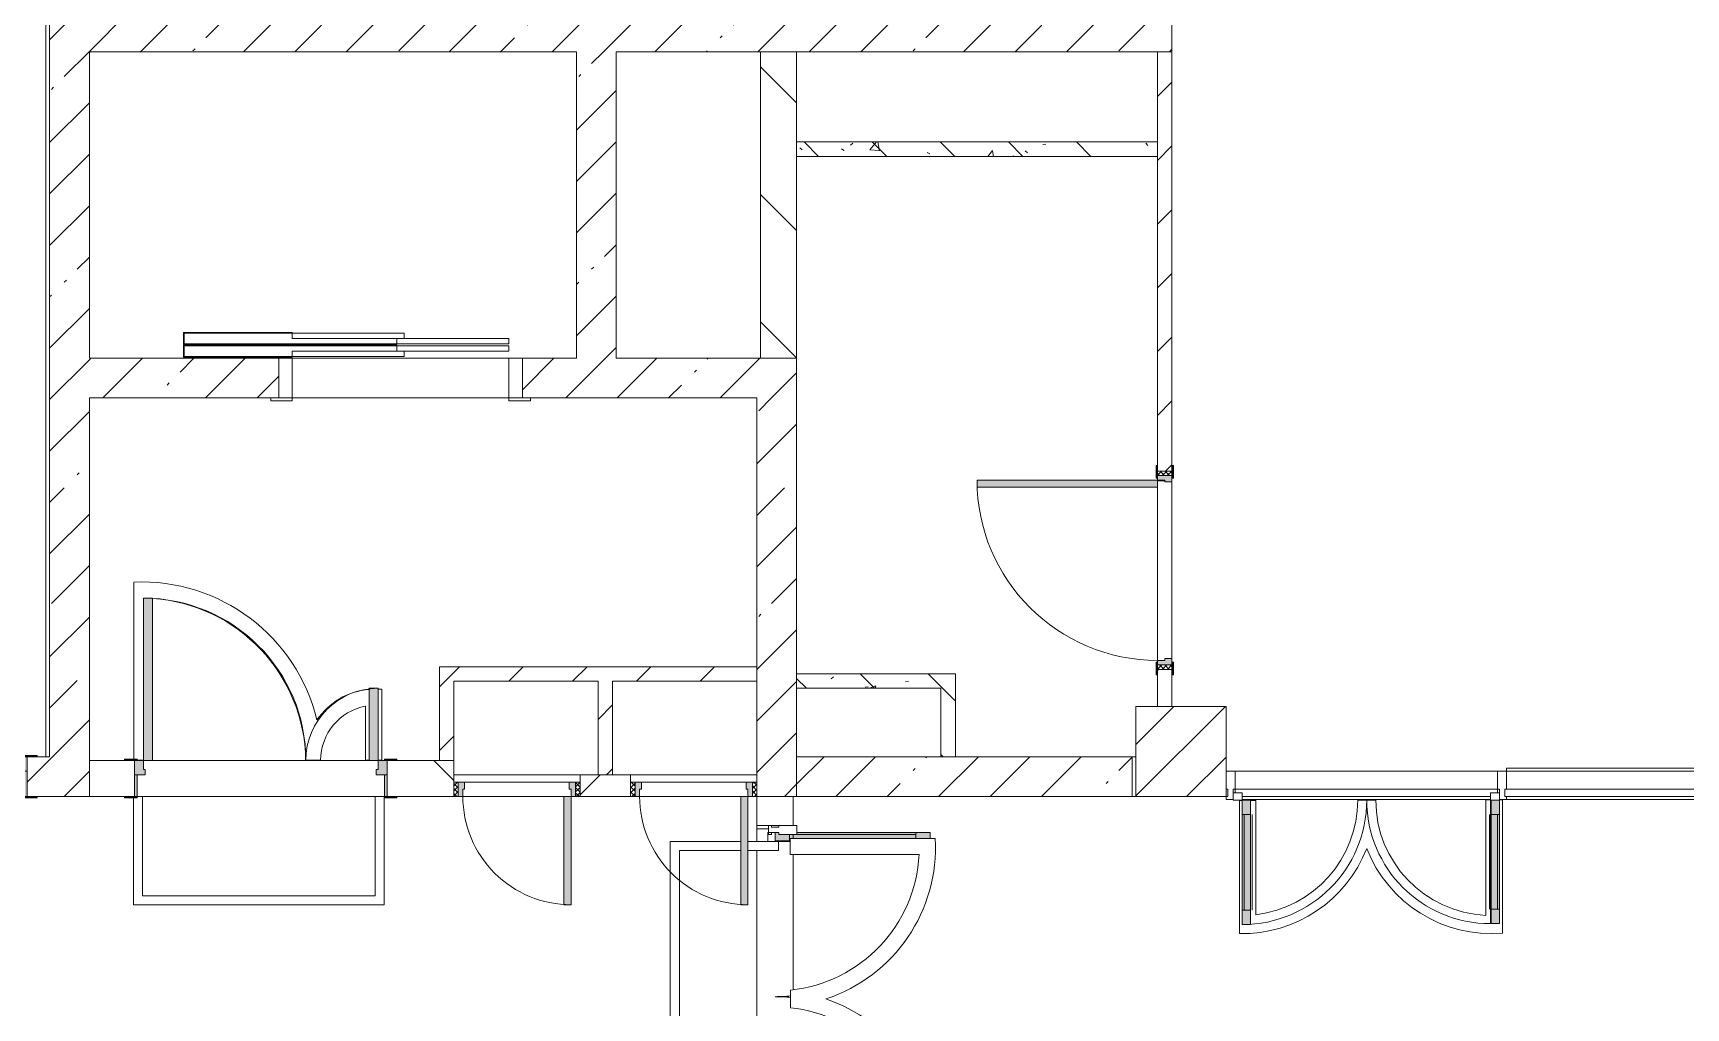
# Model space of a CAD drawing. Header units: millimetres. Extents: x 35363 to 232034, y -8553 to 29000.
# Drawn here: x 199512 to 208673, y 12227 to 17634 of the extents above; entities that cross this region are included whole.
import ezdxf

# ---------------------------------------------------------------- set-up
doc = ezdxf.new("R2010")
doc.units = ezdxf.units.MM
for name, color, linetype, lineweight, true_color in [('A-DETL-GENF-2', 7, 'Continuous', 5, 0xe2e2e2), ('A-DETL-GENF-3', 7, 'Continuous', 5, 0xaaaaaa), ('A-DOOR-3', 7, 'Continuous', 5, 0xaaaaaa), ('A-DOOR-4', 7, 'Continuous', 5, 0xe2e2e2), ('A-DOOR-FRAM-4', 7, 'Continuous', 5, 0xe2e2e2), ('A-DOOR-FRAM-5', 7, 'Continuous', 5, 0xaaaaaa), ('A-FLOR-1', 7, 'Continuous', 5, 0xaaaaaa), ('I-WALL-5', 7, 'Continuous', 5, 0x787878)]:
    doc.layers.add(name, color=color, linetype=linetype, lineweight=lineweight, true_color=true_color)
for name, color, linetype, lineweight in [('A-GLAZ-CURT-2', 7, 'Continuous', 5), ('A-GLAZ-CWMG-2', 7, 'Continuous', 5), ('A-WALL', 7, 'Continuous', 9), ('I-WALL-3', 7, 'Continuous', 5), ('S-COLS-1', 7, 'Continuous', 5)]:
    doc.layers.add(name, color=color, linetype=linetype, lineweight=lineweight)
pattern_1 = [(45, (105024.03, 0), (-285.1231, 285.1231), []), (45, (105309.15, 0), (-285.1231, 285.1231), [504.031, -100.806, 16.764, -84.042])]
pattern_2 = [(135, (105024.03, 0), (-353.5534, -353.5534), [])]
pattern_3 = [(45, (105024.03, 0), (-176.7767, 176.7767), [])]
pattern_4 = [(135, (105024, 0), (-377.1708, -377.1708), [533.4, -88.9, 17.78, -88.9]), (135, (105024, 376.94), (-377.1708, -377.1708), []), (50, (105024.03, 0), (637.6445, -55.7866), [66.675, -733.425]), (355, (105024, 0), (-123.3494, 668.6992), [53.34, -586.74]), (100.451, (105077.16, -4.65), (514.299, 612.908), [56.665, -623.315]), (46.184, (105024, 177.8), (948.7764, -147.1497), [100.012, -1100.137]), (96.636, (105103.1, 165.5), (830.909, 865.997), [84.998, -934.973]), (351.184, (105024, 177.8), (830.918, 865.988), [80.01, -880.11]), (21, (105112.93, 133.35), (530.6506, -357.9283), [66.675, -733.425]), (326, (105112.9, 133.35), (216.308, 644.6585), [53.34, -586.74]), (71.451, (105157.15, 103.5), (746.9596, 286.7243), [56.665, -623.315]), (37.5, (105024.03, 0), (10.81053, 295.9426), [16.764, -562.864, 16.764, -578.866, -588.962]), (37.5, (105024.03, 0), (10.81053, 295.9426), [-1175.258, 16.764, -572.198]), (7.5, (105024.03, 0), (233.8692, 350.6318), [16.764, -322.834, 16.764, -549.529, -224.472]), (7.5, (105024.03, 0), (233.8692, 350.6318), [-905.891, 16.764, -207.708]), (327.5, (104825.78, 0), (474.5678, -20.0513), [16.764, -205.486, 16.764, -676.656, -920.115]), (327.5, (104825.78, 0), (474.5678, -20.0513), [-915.67, 16.764, -903.351]), (317.5, (104736.9, 0), (518.4522, 88.9934), [16.764, -272.161, 16.764, -443.738, -653.415]), (317.5, (104736.9, 0), (518.4522, 88.9934), [-749.427, 16.764, -636.651])]

# ---------------------------------------------------------------- blocks, each defined once
blk = doc.blocks.new('110_Дверь_СКБ_1Ст_Внутренняя1 - Д-3б_п_ 1100x2100h_много всего 2-32816779-2_6_2_птичка')
at = {"layer": 'A-DOOR-3'}
h = blk.add_hatch(dxfattribs=at)
h.set_pattern_fill('FP_38', color=256, style=0, pattern_type=2)
h.set_pattern_definition([(135, (1751.41, 104.685), (-14.14214, -14.14214), []), (225, (1751.41, 104.685), (14.14214, -14.14214), [])])
h.paths.add_polyline_path([(537.5, -40), (562.5, -40), (562.5, 40), (537.5, 40)])
at = {"layer": 'A-DOOR-4'}
h = blk.add_hatch(color=256, dxfattribs=at)
h.paths.add_polyline_path([(-512.5, 40), (-512.5, -40), (-477.5, -40), (-477.5, 0), (-487.5, 0), (-487.5, 40)])
h.paths.add_polyline_path([(502.5, 0), (502.5, -40), (537.5, -40), (537.5, 40), (512.5, 40), (512.5, 0)])
at = {"layer": 'A-DOOR-FRAM-4'}
for points in [[(472.5, 40), (512.5, 40), (512.5, 1040), (472.5, 1040), (472.5, 52.3)], [(-567.5, 40), (-497.5, 40), (-497.5, 48), (-567.5, 48)], [(522.5, 40), (592.5, 40), (592.5, 48), (522.5, 48)], [(-567.5, -48), (-497.5, -48), (-497.5, -40), (-567.5, -40)], [(522.5, -48), (592.5, -48), (592.5, -40), (522.5, -40)]]:
    blk.add_hatch(color=256, dxfattribs=at).paths.add_polyline_path(points)
at = {"layer": 'A-DOOR-FRAM-5'}
h = blk.add_hatch(dxfattribs=at)
h.set_pattern_fill('FP_39', color=256, style=0, pattern_type=2)
h.set_pattern_definition([(45, (-371.384, 104.685), (-14.1421, 14.1421), []), (135, (-371.384, 104.685), (-14.1421, -14.1421), [])])
h.paths.add_polyline_path([(-537.5, -40), (-512.5, -40), (-512.5, 40), (-537.5, 40)])
at = {"layer": 'A-DOOR-3'}
for p, q in [((512.5, 1040), (472.5, 1040)), ((472.5, 1040), (472.5, 40)), ((512.5, 40), (512.5, 1040)), ((472.5, 40), (512.5, 40))]:
    blk.add_line(p, q, dxfattribs=at)
blk.add_arc((512.5, 40), 1000, 90, 180, dxfattribs=at)
at = {"layer": 'A-DOOR-FRAM-5'}
for p, q in [((-497.5, 48), (-567.5, 48)), ((-567.5, 48), (-567.5, 40)), ((-567.5, 40), (-497.5, 40)), ((-512.5, 40), (-537.5, 40)), ((-537.5, 40), (-537.5, -40)), ((-487.5, 40), (-512.5, 40)), ((-512.5, 40), (-512.5, -40)), ((-512.5, -40), (-512.5, 40)), ((-497.5, 40), (-512.5, 40)), ((-512.5, 40), (-512.5, 39)), ((-512.5, 39), (-497.5, 39)), ((-497.5, 40), (-497.5, 48)), ((-497.5, 39), (-497.5, 40)), ((-487.5, 0), (-487.5, 40)), ((-477.5, 0), (-487.5, 0)), ((-477.5, -40), (-477.5, 0)), ((512.5, 0), (502.5, 0)), ((502.5, 0), (502.5, -40)), ((512.5, 40), (512.5, 0)), ((537.5, 40), (512.5, 40)), ((592.5, 48), (522.5, 48)), ((522.5, 48), (522.5, 40)), ((537.5, 40), (522.5, 40)), ((522.5, 40), (522.5, 39)), ((522.5, 40), (592.5, 40)), ((522.5, 39), (537.5, 39)), ((537.5, -40), (537.5, 40)), ((562.5, 40), (537.5, 40)), ((537.5, 40), (537.5, -40)), ((537.5, 39), (537.5, 40)), ((562.5, -40), (562.5, 40)), ((592.5, 40), (592.5, 48)), ((-497.5, -40), (-567.5, -40)), ((-567.5, -40), (-567.5, -48)), ((-567.5, -48), (-497.5, -48)), ((-537.5, -40), (-512.5, -40)), ((-497.5, -39), (-512.5, -39)), ((-512.5, -39), (-512.5, -40)), ((-512.5, -40), (-477.5, -40)), ((-512.5, -40), (-497.5, -40)), ((-497.5, -40), (-497.5, -39)), ((-497.5, -48), (-497.5, -40)), ((502.5, -40), (537.5, -40)), ((537.5, -39), (522.5, -39)), ((522.5, -39), (522.5, -40)), ((522.5, -40), (537.5, -40)), ((592.5, -40), (522.5, -40)), ((522.5, -40), (522.5, -48)), ((522.5, -48), (592.5, -48)), ((537.5, -40), (537.5, -39)), ((537.5, -40), (562.5, -40)), ((592.5, -48), (592.5, -40))]:
    blk.add_line(p, q, dxfattribs=at)
blk = doc.blocks.new('110_Дверь_СКБ_2Ст - Д-1_л_Лестничная клетка EIS60 2-V117-2_6_2_птичка')
at = {"layer": 'A-DOOR-4'}
for points in [[(612.5, 110), (662.5, 110), (662.5, 1010), (612.5, 1010), (612.5, 655.2)], [(-587.5, 110), (-587.5, 510), (-637.5, 510), (-637.5, 110)], [(712.5, -110), (712.5, 30), (697.5, 30), (697.5, -110)]]:
    blk.add_hatch(color=256, dxfattribs=at).paths.add_polyline_path(points)
h = blk.add_hatch(color=256, dxfattribs=at)
h.paths.add_polyline_path([(-687.5, 30), (-627.5, 30), (-627.5, 60), (-637.5, 60), (-637.5, 110), (-687.5, 110), (-687.5, 67.7)])
h.paths.add_polyline_path([(712.5, 30), (712.5, 110), (662.5, 110), (662.5, 60), (652.5, 60), (652.5, 30)])
at = {"layer": 'A-DOOR-FRAM-4'}
for points in [[(-672.5, 110), (-672.5, 118), (-742.5, 118), (-742.5, 110)], [(767.5, 110), (767.5, 118), (697.5, 118), (697.5, 110)], [(-672.5, -110), (-672.5, 30), (-687.5, 30), (-687.5, -110)], [(-672.5, -118), (-672.5, -110), (-742.5, -110), (-742.5, -118)], [(767.5, -118), (767.5, -110), (697.5, -110), (697.5, -118)]]:
    blk.add_hatch(color=256, dxfattribs=at).paths.add_polyline_path(points)
at = {"layer": 'A-DOOR-3'}
for p, q in [((662.5, 1010), (612.5, 1010)), ((612.5, 1010), (612.5, 110)), ((662.5, 110), (662.5, 1010)), ((-637.5, 510), (-637.5, 110)), ((-587.5, 510), (-637.5, 510)), ((-587.5, 110), (-587.5, 510)), ((-637.5, 110), (-587.5, 110)), ((612.5, 110), (662.5, 110))]:
    blk.add_line(p, q, dxfattribs=at)
for centre, radius, start, end in [((662.5, 110), 900, 90, 180), ((-637.5, 110), 400, 360, 90)]:
    blk.add_arc(centre, radius, start, end, dxfattribs=at)
at = {"layer": 'A-DOOR-FRAM-5'}
for p, q in [((-672.5, 118), (-742.5, 118)), ((-742.5, 118), (-742.5, 110)), ((-742.5, 110), (-672.5, 110)), ((-637.5, 110), (-687.5, 110)), ((-687.5, 110), (-687.5, 30)), ((-672.5, 110), (-672.5, 118)), ((-637.5, 60), (-637.5, 110)), ((662.5, 110), (662.5, 60)), ((712.5, 110), (662.5, 110)), ((767.5, 118), (697.5, 118)), ((697.5, 118), (697.5, 110)), ((697.5, 110), (767.5, 110)), ((712.5, 30), (712.5, 110)), ((767.5, 110), (767.5, 118)), ((-687.5, 30), (-627.5, 30)), ((-672.5, 30), (-687.5, 30)), ((-687.5, 30), (-687.5, -110)), ((-672.5, -110), (-672.5, 30)), ((-627.5, 60), (-637.5, 60)), ((-627.5, 30), (-627.5, 60)), ((662.5, 60), (652.5, 60)), ((652.5, 60), (652.5, 30)), ((652.5, 30), (712.5, 30)), ((712.5, 30), (697.5, 30)), ((697.5, 30), (697.5, -110)), ((712.5, -110), (712.5, 30)), ((-672.5, -110), (-742.5, -110)), ((-742.5, -110), (-742.5, -118)), ((-742.5, -118), (-672.5, -118)), ((-687.5, -110), (-672.5, -110)), ((-672.5, -118), (-672.5, -110)), ((697.5, -110), (712.5, -110)), ((767.5, -110), (697.5, -110)), ((697.5, -110), (697.5, -118)), ((697.5, -118), (767.5, -118)), ((767.5, -118), (767.5, -110))]:
    blk.add_line(p, q, dxfattribs=at)
blk = doc.blocks.new('110_Дверь_СКБ_2Ст - Д-3а 1450x2100h_Лестничная клетка из коридора-32352288-2_6_2_птичка')
at = {"layer": 'A-DOOR-4'}
for points in [[(-587.5, 100), (-587.5, 1000), (-637.5, 1000), (-637.5, 100)], [(662.5, 100), (662.5, 500), (612.5, 500), (612.5, 100)], [(712.5, -100), (712.5, 20), (697.5, 20), (697.5, -100)]]:
    blk.add_hatch(color=256, dxfattribs=at).paths.add_polyline_path(points)
h = blk.add_hatch(color=256, dxfattribs=at)
h.paths.add_polyline_path([(-687.5, 20), (-627.5, 20), (-627.5, 50), (-637.5, 50), (-637.5, 100), (-687.5, 100), (-687.5, 77.7)])
h.paths.add_polyline_path([(712.5, 20), (712.5, 100), (662.5, 100), (662.5, 50), (652.5, 50), (652.5, 20)])
at = {"layer": 'A-DOOR-FRAM-4'}
for points in [[(-672.5, 100), (-672.5, 108), (-742.5, 108), (-742.5, 100)], [(767.5, 100), (767.5, 108), (697.5, 108), (697.5, 100)], [(-672.5, -100), (-672.5, 20), (-687.5, 20), (-687.5, -100)], [(-672.5, -108), (-672.5, -100), (-742.5, -100), (-742.5, -108)], [(767.5, -108), (767.5, -100), (697.5, -100), (697.5, -108)]]:
    blk.add_hatch(color=256, dxfattribs=at).paths.add_polyline_path(points)
at = {"layer": 'A-DOOR-3'}
for p, q in [((-637.5, 1000), (-637.5, 100)), ((-587.5, 1000), (-637.5, 1000)), ((-587.5, 100), (-587.5, 1000)), ((662.5, 500), (612.5, 500)), ((612.5, 500), (612.5, 100)), ((662.5, 100), (662.5, 500)), ((-637.5, 100), (-587.5, 100)), ((612.5, 100), (662.5, 100))]:
    blk.add_line(p, q, dxfattribs=at)
for centre, radius, start, end in [((-637.5, 100), 900, 0, 90), ((662.5, 100), 400, 90, 180)]:
    blk.add_arc(centre, radius, start, end, dxfattribs=at)
at = {"layer": 'A-DOOR-FRAM-5'}
for p, q in [((-672.5, 108), (-742.5, 108)), ((-742.5, 108), (-742.5, 100)), ((-742.5, 100), (-672.5, 100)), ((-637.5, 100), (-687.5, 100)), ((-687.5, 100), (-687.5, 20)), ((-672.5, 100), (-672.5, 108)), ((-637.5, 50), (-637.5, 100)), ((662.5, 100), (662.5, 50)), ((712.5, 100), (662.5, 100)), ((767.5, 108), (697.5, 108)), ((697.5, 108), (697.5, 100)), ((697.5, 100), (767.5, 100)), ((712.5, 20), (712.5, 100)), ((767.5, 100), (767.5, 108)), ((-687.5, 20), (-627.5, 20)), ((-672.5, 20), (-687.5, 20)), ((-687.5, 20), (-687.5, -100)), ((-672.5, -100), (-672.5, 20)), ((-627.5, 50), (-637.5, 50)), ((-627.5, 20), (-627.5, 50)), ((662.5, 50), (652.5, 50)), ((652.5, 50), (652.5, 20)), ((652.5, 20), (712.5, 20)), ((712.5, 20), (697.5, 20)), ((697.5, 20), (697.5, -100)), ((712.5, -100), (712.5, 20)), ((-672.5, -100), (-742.5, -100)), ((-742.5, -100), (-742.5, -108)), ((-742.5, -108), (-672.5, -108)), ((-687.5, -100), (-672.5, -100)), ((-672.5, -108), (-672.5, -100)), ((697.5, -100), (712.5, -100)), ((767.5, -100), (697.5, -100)), ((697.5, -100), (697.5, -108)), ((697.5, -108), (767.5, -108)), ((767.5, -108), (767.5, -100))]:
    blk.add_line(p, q, dxfattribs=at)
blk = doc.blocks.new('110_Дверь_СКБ_1Ст - д-18 700x2100h_Технический шкаф ЭОМ и СС-23698042-2_6_2_птичка')
at = {"layer": 'A-DOOR-3'}
h = blk.add_hatch(dxfattribs=at)
h.set_pattern_fill('FP_146', color=256, style=0, pattern_type=2)
h.set_pattern_definition([(135, (1951.41, 124.685), (-14.14214, -14.14214), []), (225, (1951.41, 124.685), (14.14214, -14.14214), [])])
h.paths.add_polyline_path([(362.5, 60), (337.5, 60), (337.5, -20), (362.5, -20)])
at = {"layer": 'A-DOOR-4'}
h = blk.add_hatch(color=256, dxfattribs=at)
h.paths.add_polyline_path([(312.5, 60), (312.5, 20), (302.5, 20), (302.5, -20), (337.5, -20), (337.5, 60)])
h.paths.add_polyline_path([(-287.5, 60), (-312.5, 60), (-312.5, -20), (-277.5, -20), (-277.5, 20), (-287.5, 20)])
at = {"layer": 'A-DOOR-FRAM-4'}
blk.add_hatch(color=256, dxfattribs=at).paths.add_polyline_path([(-247.5, 660), (-287.5, 660), (-287.5, 60), (-247.5, 60), (-247.5, 469.9)])
at = {"layer": 'A-DOOR-FRAM-5'}
h = blk.add_hatch(dxfattribs=at)
h.set_pattern_fill('FP_147', color=256, style=0, pattern_type=2)
h.set_pattern_definition([(45, (-171.384, 124.685), (-14.1421, 14.1421), []), (135, (-171.384, 124.685), (-14.1421, -14.1421), [])])
h.paths.add_polyline_path([(-312.5, 60), (-337.5, 60), (-337.5, -20), (-312.5, -20)])
at = {"layer": 'A-DOOR-3'}
for p, q in [((-287.5, 660), (-287.5, 60)), ((-247.5, 660), (-287.5, 660)), ((-247.5, 60), (-247.5, 660)), ((-287.5, 60), (-247.5, 60))]:
    blk.add_line(p, q, dxfattribs=at)
blk.add_arc((-287.5, 60), 600, 360, 90, dxfattribs=at)
at = {"layer": 'A-DOOR-FRAM-5'}
for p, q in [((-312.5, 60), (-337.5, 60)), ((-337.5, 60), (-337.5, -20)), ((-287.5, 60), (-312.5, 60)), ((-312.5, 60), (-312.5, -20)), ((-312.5, -20), (-312.5, 60)), ((-287.5, 20), (-287.5, 60)), ((-277.5, 20), (-287.5, 20)), ((-277.5, -20), (-277.5, 20)), ((-247.5, 60), (312.5, 60)), ((312.5, 20), (302.5, 20)), ((302.5, 20), (302.5, -20)), ((312.5, 60), (312.5, 20)), ((337.5, 60), (312.5, 60)), ((337.5, -20), (337.5, 60)), ((362.5, 60), (337.5, 60)), ((337.5, 60), (337.5, -20)), ((362.5, -20), (362.5, 60)), ((-337.5, -20), (-312.5, -20)), ((-312.5, -20), (-277.5, -20)), ((302.5, -20), (-277.5, -20)), ((302.5, -20), (337.5, -20)), ((337.5, -20), (362.5, -20))]:
    blk.add_line(p, q, dxfattribs=at)
blk = doc.blocks.new('BSC_Колонна _Прямоугольная - 500х500-17857564-2_6_2_птичка')
at = {"layer": 'S-COLS-1'}
h = blk.add_hatch(dxfattribs=at)
h.set_pattern_fill('FP_177', color=256, style=0, pattern_type=2)
h.set_pattern_definition([(45, (-100850, -13650), (-285.1231, 285.1231), []), (45, (-100564.88, -13650), (-285.1231, 285.1231), [504.031, -100.806, 16.764, -84.042])])
h.paths.add_polyline_path([(-142.3, -250), (250, -250), (250, 250), (-250, 250), (-250, -250)])
for p, q in [((250, 250), (-250, 250)), ((-250, 250), (-250, -250)), ((250, -250), (250, 250)), ((-250, -250), (250, -250))]:
    blk.add_line(p, q, dxfattribs=at)
blk = doc.blocks.new('DOR_Дверь лифта - 1350х2050h-19118285-2_6_2_птичка')
at = {"layer": 'A-DOOR-3'}
for p, q in [((-600, 125), (-720, 125)), ((-720, 125), (-720, 110)), ((-720, 110), (-600, 110)), ((-675, 110), (-675, -110)), ((-600, 110), (-675, 110)), ((-600, 110), (-600, 125)), ((600, 110), (-600, 110)), ((-600, 110), (-600, -110)), ((720, 125), (600, 125)), ((600, 125), (600, 110)), ((600, -110), (600, 110)), ((675, 110), (600, 110)), ((600, 110), (720, 110)), ((675, -110), (675, 110)), ((720, 110), (720, 125)), ((-675, -110), (-600, -110)), ((-600, -110), (600, -110)), ((-600, -150), (-600, -180)), ((20, -150), (-600, -150)), ((-600, -180), (20, -180)), ((-20, -120), (-20, -150)), ((600, -120), (-20, -120)), ((-20, -150), (600, -150)), ((20, -180), (20, -150)), ((600, -110), (675, -110)), ((600, -150), (600, -120)), ((-600, -190), (-600, -220)), ((20, -190), (-600, -190)), ((-600, -220), (20, -220)), ((-20, -220), (-20, -250)), ((600, -220), (-20, -220)), ((-20, -250), (600, -250)), ((20, -220), (20, -190)), ((600, -250), (600, -220))]:
    blk.add_line(p, q, dxfattribs=at)
at = {"layer": 'A-DOOR-FRAM-5'}
for p, q in [((1200, -180), (20, -180)), ((20, -180), (20, -183)), ((20, -183), (1203, -183)), ((600, -117), (600, -120)), ((1203, -117), (600, -117)), ((600, -120), (1200, -120)), ((1200, -120), (1200, -180)), ((1203, -183), (1203, -117)), ((1203, -187), (20, -187)), ((20, -187), (20, -190)), ((20, -190), (1200, -190)), ((600, -250), (600, -253)), ((1200, -250), (600, -250)), ((600, -253), (1203, -253)), ((1200, -190), (1200, -250)), ((1203, -253), (1203, -187))]:
    blk.add_line(p, q, dxfattribs=at)
blk = doc.blocks.new('Дверь_Витражная_остекление_ - ВВ-7 остекление-32349468-2_6_2_птичка')
at = {"layer": 'A-DETL-GENF-2'}
for points in [[(-860, -106.8), (-860, -880), (-837.2, -880), (-837.2, -106.8), (-815, -106.8), (-815, -20), (-860, -20)], [(865, -103.8), (877.8, -103.8), (877.8, -880), (910, -880), (910, -140), (900, -140), (900, -40), (910, -40), (910, -20), (865, -20)]]:
    blk.add_hatch(color=256, dxfattribs=at).paths.add_polyline_path(points)
at = {"layer": 'A-DETL-GENF-3'}
for p, q in [((-815, -20), (-860, -20)), ((-860, -880), (-860, -20)), ((-815, -20), (-860, -20)), ((-860, -20), (-860, -880)), ((-815, -106.8), (-815, -20)), ((-815, -106.8), (-815, -20)), ((865, -103.8), (865, -20)), ((865, -20), (865, -103.8)), ((-860, -100), (-815, -100)), ((-850, -800), (-850, -100)), ((-806, -106.8), (-806, -100)), ((900, -100), (865, -100)), ((900, -800), (900, -140)), ((910, -880), (910, -140)), ((910, -880), (910, -140)), ((-860, -800), (-837.2, -800)), ((910, -800), (877.8, -800)), ((-860, -880), (-837.2, -880)), ((-860, -880), (-837.2, -880)), ((910, -880), (877.8, -880)), ((877.8, -880), (910, -880))]:
    blk.add_line(p, q, dxfattribs=at)
at = {"layer": 'A-DOOR-3'}
for p, q in [((-910, 20), (-860, 20)), ((-910, -20), (-910, 20)), ((-860, 20), (-860, -20)), ((860, 20), (910, 20)), ((860, -20), (860, 20)), ((910, 20), (910, -20)), ((-860, -20), (-910, -20)), ((-860, -880), (-860, -20)), ((910, -20), (860, -20)), ((860, -103.8), (860, -39))]:
    blk.add_line(p, q, dxfattribs=at)
for centre, start, end in [((-860, -20), 354.22155, 0), ((860, -20), 180, 185.77845), ((-860, -20), 270, 271.54729)]:
    blk.add_arc(centre, 860, start, end, dxfattribs=at)
blk = doc.blocks.new('Прямоугольный импост - Импост структурный с накладкой - 160мм Темный-32348142-2_6_2_птичка')
at = {"layer": 'A-GLAZ-CWMG-2'}
for p, q in [((0, 17), (-50, 17)), ((-50, 17), (-50, 0)), ((-50, 0), (-40, 0)), ((-40, 0), (-40, -40)), ((-10, -40), (-10, 0)), ((-10, 0), (0, 0)), ((0, 0), (0, 17)), ((-40, -40), (-50, -40)), ((-50, -40), (-50, -140)), ((0, -40), (-10, -40)), ((0, -140), (0, -40)), ((-50, -140), (0, -140))]:
    blk.add_line(p, q, dxfattribs=at)
blk = doc.blocks.new('Дверь_Витражная_остекление_ - ВВ-22-32429667-2_6_2_птичка')
at = {"layer": 'A-DETL-GENF-2'}
for points in [[(-642.5, -710), (-642.5, -20), (-687.5, -20), (-687.5, -710)], [(737.5, -705), (737.5, -20), (692.5, -20), (692.5, -705)]]:
    blk.add_hatch(color=256, dxfattribs=at).paths.add_polyline_path(points)
at = {"layer": 'A-DETL-GENF-3'}
for p, q in [((-642.5, -20), (-687.5, -20)), ((-687.5, -710), (-687.5, -20)), ((-642.5, -20), (-687.5, -20)), ((-687.5, -20), (-687.5, -710)), ((-642.5, -710), (-642.5, -20)), ((-642.5, -710), (-642.5, -20)), ((692.5, -705), (692.5, -20)), ((692.5, -20), (692.5, -705)), ((737.5, -705), (737.5, -20)), ((737.5, -705), (737.5, -20)), ((-687.5, -100), (-642.5, -100)), ((-677.5, -630), (-677.5, -100)), ((-633.5, -630), (-633.5, -100)), ((683.5, -625), (683.5, -100)), ((737.5, -100), (692.5, -100)), ((727.5, -625), (727.5, -100)), ((-687.5, -630), (-642.5, -630)), ((737.5, -625), (692.5, -625)), ((-687.5, -710), (-642.5, -710)), ((-687.5, -710), (-642.5, -710)), ((737.5, -705), (692.5, -705)), ((692.5, -705), (737.5, -705))]:
    blk.add_line(p, q, dxfattribs=at)
at = {"layer": 'A-DOOR-3'}
for p, q in [((-737.5, 20), (-687.5, 20)), ((-737.5, -20), (-737.5, 20)), ((-687.5, 20), (-687.5, -20)), ((687.5, 20), (737.5, 20)), ((687.5, -20), (687.5, 20)), ((737.5, 20), (737.5, -20)), ((-687.5, -20), (-737.5, -20)), ((-687.5, -710), (-687.5, -20)), ((687.5, -705), (687.5, -20)), ((737.5, -20), (687.5, -20))]:
    blk.add_line(p, q, dxfattribs=at)
for centre, radius, start, end in [((-687.5, -20), 690, 270, 0), ((687.5, -20), 685, 180, 270)]:
    blk.add_arc(centre, radius, start, end, dxfattribs=at)
blk = doc.blocks.new('Прямоугольный импост - Импост структурный с накладкой - 160мм Темный-V220-2_6_2_птичка')
at = {"layer": 'A-GLAZ-CWMG-2'}
for p, q in [((0, 17), (-40, 17)), ((-10, -40), (-10, 0)), ((-10, 0), (0, 0)), ((0, 0), (0, 17)), ((-40, -40), (-50, -40)), ((-50, -40), (-50, -140)), ((-40, -20), (-40, -40)), ((0, -40), (-10, -40)), ((-50, -140), (0, -140))]:
    blk.add_line(p, q, dxfattribs=at)
blk = doc.blocks.new('Прямоугольный импост - Импост структурный с накладкой - 160мм Темный-32427025-2_6_2_птичка')
at = {"layer": 'A-GLAZ-CWMG-2'}
for p, q in [((102605, 13540), (101150, 13540)), ((101150, 13420), (101150, 13440)), ((102605, 13440), (101150, 13440)), ((102565, 13400), (101190, 13400)), ((102565, 13383), (101190, 13383)), ((102605, 13440), (102605, 13420))]:
    blk.add_line(p, q, dxfattribs=at)
blk = doc.blocks.new('Системная панель - Стекло - 40мм-32427252-2_6_2_птичка')
at = {"layer": 'A-GLAZ-CURT-2'}
for p, q in [((720, 40), (-720, 40)), ((-720, 40), (-720, 0)), ((-720, 0), (720, 0)), ((720, 0), (720, 40))]:
    blk.add_line(p, q, dxfattribs=at)
blk = doc.blocks.new('Прямоугольный импост - Импост структурный с накладкой - 160мм Темный-32427244-2_6_2_птичка')
at = {"layer": 'A-GLAZ-CWMG-2'}
for p, q in [((-15, 17), (25, 17)), ((25, 0), (15, 0)), ((15, 0), (15, -40)), ((25, 17), (25, 0)), ((-25, -140), (-25, -40)), ((-25, -40), (-15, -40)), ((-15, -40), (-15, -20)), ((15, -40), (25, -40)), ((25, -40), (25, -140)), ((25, -140), (-25, -140))]:
    blk.add_line(p, q, dxfattribs=at)
blk = doc.blocks.new('Прямоугольный импост - Импост структурный с накладкой - 160мм Темный-32427250-2_6_2_птичка')
at = {"layer": 'A-GLAZ-CWMG-2'}
for p, q in [((104075, 13540), (102655, 13540)), ((104075, 13383), (102655, 13383))]:
    blk.add_line(p, q, dxfattribs=at)

msp = doc.modelspace()

# ---------------------------------------------------------------- hatches: boundary and pattern name
at = {"layer": 'I-WALL-3'}
h = msp.add_hatch(dxfattribs=at)
h.set_pattern_fill('FP_91', color=256, style=0, pattern_type=2)
h.set_pattern_definition(pattern_1)
h.paths.add_polyline_path([(203744, 17530), (205824, 17530), (205824, 17750), (199604, 17750), (199604, 17530), (203544, 17530)])
h = msp.add_hatch(dxfattribs=at)
h.set_pattern_fill('FP_91', color=256, style=0, pattern_type=2)
h.set_pattern_definition(pattern_1)
h.paths.add_polyline_path([(199824, 13620), (199824, 17530), (199604, 17530), (199604, 13620)])
h = msp.add_hatch(dxfattribs=at)
h.set_pattern_fill('FP_91', color=256, style=0, pattern_type=2)
h.set_pattern_definition(pattern_1)
h.paths.add_polyline_path([(202744, 15830), (202744, 17530), (202524, 17530), (202524, 15830)])
h = msp.add_hatch(dxfattribs=at)
h.set_pattern_fill('FP_94', color=256, style=0, pattern_type=2)
h.set_pattern_definition(pattern_2)
h.paths.add_polyline_path([(203744, 15830), (203744, 17530), (203544, 17530), (203544, 15830)])
h = msp.add_hatch(dxfattribs=at)
h.set_pattern_fill('FP_95', color=256, style=0, pattern_type=2)
h.set_pattern_definition(pattern_3)
h.paths.add_polyline_path([(205771.1, 13900), (205824, 13900), (205824, 14105), (205744, 14105), (205744, 13900)])
h.paths.add_polyline_path([(205824, 15205), (205824, 17530), (205744, 17530), (205744, 15205)])
h = msp.add_hatch(dxfattribs=at)
h.set_pattern_fill('FP_91', color=256, style=0, pattern_type=2)
h.set_pattern_definition(pattern_1)
h.paths.add_polyline_path([(199824, 15610), (200874, 15610), (200874, 15830), (199824, 15830)])
h.paths.add_polyline_path([(203524, 15610), (203744, 15610), (203744, 15830), (202224, 15830), (202224, 15610)])
h = msp.add_hatch(dxfattribs=at)
h.set_pattern_fill('FP_91', color=256, style=0, pattern_type=2)
h.set_pattern_definition(pattern_1)
h.paths.add_polyline_path([(203744, 13400), (203744, 15610), (203524, 15610), (203524, 13400)])
h = msp.add_hatch(dxfattribs=at)
h.set_pattern_fill('FP_95', color=256, style=0, pattern_type=2)
h.set_pattern_definition(pattern_3)
h.paths.add_polyline_path([(201844, 13600), (201844, 14120), (201764, 14120), (201764, 13600)])
h = msp.add_hatch(dxfattribs=at)
h.set_pattern_fill('FP_95', color=256, style=0, pattern_type=2)
h.set_pattern_definition(pattern_3)
h.paths.add_polyline_path([(202087.3, 14040), (203524, 14040), (203524, 14120), (201844, 14120), (201844, 14040)])
h = msp.add_hatch(dxfattribs=at)
h.set_pattern_fill('FP_95', color=256, style=0, pattern_type=2)
h.set_pattern_definition(pattern_3)
h.paths.add_polyline_path([(202724, 13520), (202724, 14040), (202644, 14040), (202644, 13520)])
h = msp.add_hatch(dxfattribs=at)
h.set_pattern_fill('FP_91', color=256, style=0, pattern_type=2)
h.set_pattern_definition(pattern_1)
h.paths.add_polyline_path([(199479, 13400), (199824, 13400), (199824, 13620), (199479, 13620), (199479, 13540)])
h.paths.add_polyline_path([(198079, 13400), (198079, 13620), (198054, 13620), (198054, 13400)])
h = msp.add_hatch(dxfattribs=at)
h.set_pattern_fill('FP_94', color=256, style=0, pattern_type=2)
h.set_pattern_definition(pattern_2)
h.paths.add_polyline_path([(201529, 13400), (201844, 13400), (201844, 13600), (201474, 13600), (201474, 13400)])
h.paths.add_polyline_path([(200019, 13400), (200074, 13400), (200074, 13600), (199824, 13600), (199824, 13400), (199874, 13400)])
h = msp.add_hatch(dxfattribs=at)
h.set_pattern_fill('FP_91', color=256, style=0, pattern_type=2)
h.set_pattern_definition(pattern_1)
h.paths.add_polyline_path([(205604, 13400), (205604, 13620), (203744, 13620), (203744, 13400), (204820.6, 13400)])
h = msp.add_hatch(dxfattribs=at)
h.set_pattern_fill('FP_180', color=256, style=0, pattern_type=2)
h.set_pattern_definition([(45, (105024, 0), (-427.6843, 427.6843), []), (45, (105309.15, 0), (-427.6843, 427.6843), [])])
h.paths.add_polyline_path([(202824, 13400), (202824, 13520), (202544, 13520), (202544, 13400)])
at = {"layer": 'I-WALL-5'}
h = msp.add_hatch(dxfattribs=at)
h.set_pattern_fill('FP_100', color=256, style=0, pattern_type=2)
h.set_pattern_definition(pattern_4)
h.paths.add_polyline_path([(205744, 16950), (205744, 17030), (203744, 17030), (203744, 16950), (205731.7, 16950)])
h = msp.add_hatch(dxfattribs=at)
h.set_pattern_fill('FP_100', color=256, style=0, pattern_type=2)
h.set_pattern_definition(pattern_4)
h.paths.add_polyline_path([(204544, 14000), (204624, 14000), (204624, 14080), (203744, 14080), (203744, 14000), (203909.5, 14000)])
h = msp.add_hatch(dxfattribs=at)
h.set_pattern_fill('FP_100', color=256, style=0, pattern_type=2)
h.set_pattern_definition(pattern_4)
h.paths.add_polyline_path([(204624, 13620), (204624, 14000), (204544, 14000), (204544, 13620)])

# ---------------------------------------------------------------- linework, layer by layer
at = {"layer": 'A-FLOR-1'}
for p, q in [((199583, 13620), (199583, 17750)), ((205784, 15150), (205744, 15150)), ((200070.5, 14589.2), (200070.5, 13608)), ((201444.5, 13601.1), (201444.5, 13994.7)), ((201354.5, 13900.9), (201354.5, 13601.1)), ((200089, 13601.1), (200124, 13601.1)), ((201022.9, 13601.1), (201106, 13601.1)), ((201354.5, 13601.1), (201374, 13601.1)), ((201424, 13601.1), (201444.5, 13601.1)), ((205604, 13620), (205624, 13620)), ((207679, 13540), (207679, 13557)), ((207679, 13557), (210554, 13557)), ((200068.5, 13392), (200068.5, 12800)), ((200118.5, 13400), (200089, 13400)), ((200118.5, 12850), (200118.5, 13400)), ((201457.7, 13400), (201407.7, 13400)), ((201407.7, 13400), (201407.7, 12850)), ((201457.7, 12800), (201457.7, 13400)), ((205624, 13400), (205604, 13400)), ((206214, 13378.5), (206199.1, 13378.5)), ((206199.1, 13378.5), (206199.1, 12640.2)), ((206288.4, 13378.5), (206259, 13378.5)), ((206288.4, 12744.3), (206288.4, 13378.5)), ((206954, 13380), (206854, 13380)), ((207589, 13381.5), (207564.3, 13381.5)), ((207564.3, 13381.5), (207564.3, 12740.7)), ((207656.6, 13381.5), (207639, 13381.5)), ((207656.6, 12642.7), (207656.6, 13381.5)), ((203588, 13221.2), (203524, 13221.2)), ((203044, 13150), (203044, 11481.2)), ((203434, 13150), (203044, 13150)), ((203585, 13150), (203474, 13150)), ((203644, 13150), (203625, 13150)), ((203644, 13100), (203644, 13150)), ((204512.4, 13167.8), (203708.9, 13167.8)), ((203708.9, 13167.8), (203708.9, 13078)), ((203094, 11531.2), (203094, 13100)), ((203094, 13100), (203434, 13100)), ((203474, 13100), (203644, 13100)), ((203708.9, 13078), (204422.9, 13078)), ((201407.7, 12850), (200118.5, 12850)), ((200068.5, 12800), (201457.7, 12800)), ((203710.3, 12327), (203710.3, 12228.6))]:
    msp.add_line(p, q, dxfattribs=at)
for centre, radius, start, end in [((200113, 13590.1), 1000, 13.54971, 92.43764), ((200113, 13590.1), 910, 0.6926, 86.14974), ((201411, 13601.1), 395, 95.37122, 145.57769), ((201411, 13601.1), 395, 85.12655, 88.10651), ((201411, 13601.1), 305, 100.66451, 180), ((206214, 13380), 640, 276.67397, 0), ((207594, 13380), 640, 180, 267.33511), ((203628.9, 13117.8), 885, 288.26618, 3.23877), ((206214, 13380), 740, 268.84165, 338.81722), ((207594, 13380), 740, 201.18278, 274.85352), ((203628.9, 13117.8), 795, 275.8832, 357.13064), ((203628.9, 11452.8), 870, 360, 71.40745), ((203628.9, 11452.8), 780, 6.57701, 84.00325)]:
    msp.add_arc(centre, radius, start, end, dxfattribs=at)
at = {"layer": 'A-WALL'}
for p, q in [((203744, 17530), (203544, 17530)), ((205824, 17530), (205744, 17530)), ((203744, 17030), (203744, 16950)), ((205744, 16950), (205744, 17030)), ((203544, 15830), (203744, 15830)), ((203524, 14040), (203524, 14120)), ((203744, 14080), (203744, 14000)), ((201764, 13600), (201844, 13600)), ((204544, 13620), (204624, 13620)), ((202644, 13520), (202724, 13520))]:
    msp.add_line(p, q, dxfattribs=at)
at = {"layer": 'I-WALL-3'}
for p, q in [((205824, 15235), (205824, 20755)), ((199604, 17750), (199604, 13620)), ((199824, 15830), (199824, 17530)), ((199824, 17530), (202524, 17530)), ((202524, 17530), (202524, 15830)), ((202744, 17530), (203544, 17530)), ((202744, 15830), (202744, 17530)), ((203544, 17530), (203544, 15830)), ((203744, 17530), (205744, 17530)), ((203744, 17030), (203744, 17530)), ((205744, 17530), (205744, 17030)), ((205744, 17030), (203744, 17030)), ((203744, 16950), (205744, 16950)), ((203744, 14080), (203744, 16950)), ((205744, 16950), (205744, 15235)), ((200874, 15830), (199824, 15830)), ((200874, 15610), (200874, 15830)), ((202524, 15830), (202224, 15830)), ((202224, 15830), (202224, 15610)), ((203544, 15830), (202744, 15830)), ((199824, 15610), (200874, 15610)), ((199824, 15610), (199824, 13400)), ((202224, 15610), (203524, 15610)), ((203524, 15610), (203524, 14120)), ((205824, 15145), (205824, 14165.2)), ((205744, 14155), (205744, 15115)), ((201764, 14120), (201764, 13600)), ((203524, 14120), (201764, 14120)), ((201844, 13480), (201844, 14040)), ((201844, 14040), (202644, 14040)), ((202644, 14040), (202644, 13520)), ((202724, 14040), (203524, 14040)), ((202724, 13520), (202724, 14040)), ((203524, 14040), (203524, 13480)), ((204624, 14080), (203744, 14080)), ((204624, 13620), (204624, 14080)), ((205744, 14075), (205744, 13900)), ((205824, 13900), (205824, 14075)), ((203744, 14000), (204544, 14000)), ((203744, 13400), (203744, 14000)), ((204544, 14000), (204544, 13620)), ((199604, 13620), (199534, 13620)), ((200019, 13600), (199824, 13600)), ((200174, 13600), (201374, 13600)), ((201764, 13600), (201529, 13600)), ((204544, 13620), (203744, 13620)), ((205604, 13620), (204624, 13620)), ((205604, 13400), (205604, 13620)), ((201844, 13520), (202644, 13520)), ((202544, 13520), (202544, 13480)), ((202724, 13520), (203524, 13520)), ((202824, 13480), (202824, 13520)), ((199534, 13400), (199824, 13400)), ((199824, 13400), (200019, 13400)), ((201407.7, 13400), (200118.5, 13400)), ((201529, 13400), (201844, 13400)), ((202544, 13400), (202824, 13400)), ((203744, 13400), (203524, 13400)), ((203524, 13400), (203524, 13150)), ((203724, 13240), (203724, 13400)), ((203744, 13400), (205604, 13400)), ((203524, 13240), (203724, 13240)), ((203724, 13190), (203724, 13167.8)), ((203524, 11531.2), (203524, 13100)), ((203724, 13078), (203724, 12329.3))]:
    msp.add_line(p, q, dxfattribs=at)

# ---------------------------------------------------------------- block references
at = {"layer": 'A-DOOR-3'}
for name, p, rotation in [('DOR_Дверь лифта - 1350х2050h-19118285-2_6_2_птичка', (201549, 15720), 180), ('110_Дверь_СКБ_1Ст_Внутренняя1 - Д-3б_п_ 1100x2100h_много всего 2-32816779-2_6_2_птичка', (205784, 14642.5), 90), ('110_Дверь_СКБ_1Ст - д-18 700x2100h_Технический шкаф ЭОМ и СС-23698042-2_6_2_птичка', (202206.5, 13460), 180), ('110_Дверь_СКБ_1Ст - д-18 700x2100h_Технический шкаф ЭОМ и СС-23698042-2_6_2_птичка', (203186.5, 13460), 180), ('Дверь_Витражная_остекление_ - ВВ-7 остекление-32349468-2_6_2_птичка', (203605, 12290), 89.99999999999993)]:
    msp.add_blockref(name, p, dxfattribs=dict(at, rotation=rotation))
for name, p in [('110_Дверь_СКБ_2Ст - Д-1_л_Лестничная клетка EIS60 2-V117-2_6_2_птичка', (198766.5, 13510)), ('110_Дверь_СКБ_2Ст - Д-3а 1450x2100h_Лестничная клетка из коридора-32352288-2_6_2_птичка', (200761.5, 13500)), ('Дверь_Витражная_остекление_ - ВВ-22-32429667-2_6_2_птичка', (206901.5, 13400))]:
    msp.add_blockref(name, p, dxfattribs=at)
at = {"layer": 'A-GLAZ-CURT-2'}
msp.add_blockref('Системная панель - Стекло - 40мм-32427252-2_6_2_птичка', (208389, 13400), dxfattribs=at)
at = {"layer": 'A-GLAZ-CWMG-2'}
for name, p, rotation in [('Прямоугольный импост - Импост структурный с накладкой - 160мм Темный-V220-2_6_2_птичка', (206124, 13400), 180), ('Прямоугольный импост - Импост структурный с накладкой - 160мм Темный-32348142-2_6_2_птичка', (203605, 13240), 89.99999999999993)]:
    msp.add_blockref(name, p, dxfattribs=dict(at, rotation=rotation))
for name in ['Прямоугольный импост - Импост структурный с накладкой - 160мм Темный-32427025-2_6_2_птичка', 'Прямоугольный импост - Импост структурный с накладкой - 160мм Темный-32427250-2_6_2_птичка']:
    msp.add_blockref(name, (105024, 0), dxfattribs=at)
at = {"layer": 'A-GLAZ-CWMG-2', "extrusion": (0, 0, -1), "rotation": 180}
msp.add_blockref('Прямоугольный импост - Импост структурный с накладкой - 160мм Темный-32427244-2_6_2_птичка', (-207654, 13400), dxfattribs=at)
at = {"layer": 'S-COLS-1'}
msp.add_blockref('BSC_Колонна _Прямоугольная - 500х500-17857564-2_6_2_птичка', (205874, 13650), dxfattribs=at)

doc.saveas('drawing.dxf')
